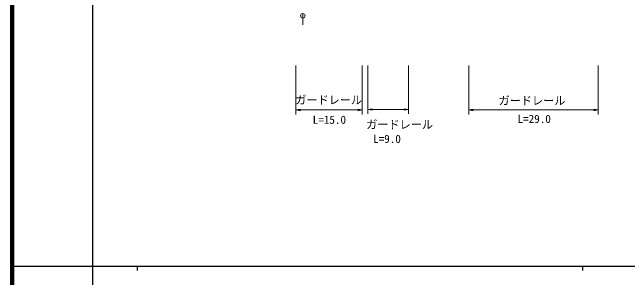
# Model space of a CAD drawing. Units: millimetres at full size, sheet at 1:1000; details may follow other scales. Extents: x 40000 to 680000, y 20000 to 380000.
# Drawn here: x 40000 to 178155, y 202409 to 261894 of the extents above; entities that cross this region are included whole.
import ezdxf
from ezdxf.enums import TextEntityAlignment as Align

# ---------------------------------------------------------------- set-up
doc = ezdxf.new("R2010")
doc.units = ezdxf.units.MM
doc.header["$LTSCALE"] = 1000
for name, color, linetype, lineweight in [('M-STR-HTXT', 7, 'Continuous', 13), ('M-TTL', 2, 'Continuous', 140), ('M-TTL-BAND', 7, 'Continuous', 25)]:
    doc.layers.add(name, color=color, linetype=linetype, lineweight=lineweight)
doc.styles.add('ＭＳ ゴシック', font='')
doc.styles.get('ＭＳ ゴシック').set_extended_font_data('MS Gothic')

# ---------------------------------------------------------------- blocks, each defined once
blk = doc.blocks.new('open_arrow')
at = {"color": 0, "linetype": 'Continuous', "lineweight": -2}
blk.add_lwpolyline([(7.5, 1.25), (0, 0), (7.5, -1.25)], dxfattribs=at)

msp = doc.modelspace()

# ---------------------------------------------------------------- linework, layer by layer
at = {"layer": 'M-STR-HTXT'}
for p, q in [((105226, 259119), (105226, 261619)), ((103675, 250000), (103675, 239000)), ((118545, 250000), (118545, 239000)), ((119813, 250000), (119813, 239112)), ((128957, 250000), (128957, 239112)), ((142499, 250000), (142499, 239000)), ((171537, 250000), (171537, 239000)), ((103675, 240000), (118545, 240000)), ((119813, 240112), (128957, 240112)), ((142499, 240000), (171537, 240000))]:
    msp.add_line(p, q, dxfattribs=at)
msp.add_circle((105226, 261119), 500, dxfattribs=at)
at = {"layer": 'M-TTL'}
msp.add_line((40000, 380000), (40000, 20000), dxfattribs=at)
at = {"layer": 'M-TTL-BAND'}
for p, q in [((58000, 370000), (58000, 20000)), ((40000, 205000), (579000, 205000)), ((68000, 205000), (68000, 204000)), ((168000, 205000), (168000, 204000))]:
    msp.add_line(p, q, dxfattribs=at)

# ---------------------------------------------------------------- block references
at = {"layer": 'M-STR-HTXT', "xscale": 133, "yscale": 133}
for p in [(103675, 240000), (119813, 240112), (142499, 240000)]:
    msp.add_blockref('open_arrow', p, dxfattribs=at)
at = {"layer": 'M-STR-HTXT', "xscale": 133, "yscale": 133, "rotation": 180}
for p in [(118545, 240000), (128957, 240112), (171537, 240000)]:
    msp.add_blockref('open_arrow', p, dxfattribs=at)

# ---------------------------------------------------------------- texts
at = {"layer": 'M-STR-HTXT', "style": 'ＭＳ ゴシック'}
for p in [(111022, 242240), (156666, 242094), (126956, 236721)]:
    msp.add_text('ガードレール', height=1833, dxfattribs=at).set_placement(p, align=Align.MIDDLE_CENTER)
for s, p in [('L=15.0', (111180, 236352)), ('L=29.0', (157166, 236547)), ('L=9.0', (124117, 232068))]:
    msp.add_text(s, height=1833, dxfattribs=at).set_placement(p, align=Align.BOTTOM_CENTER)

doc.saveas('drawing.dxf')
